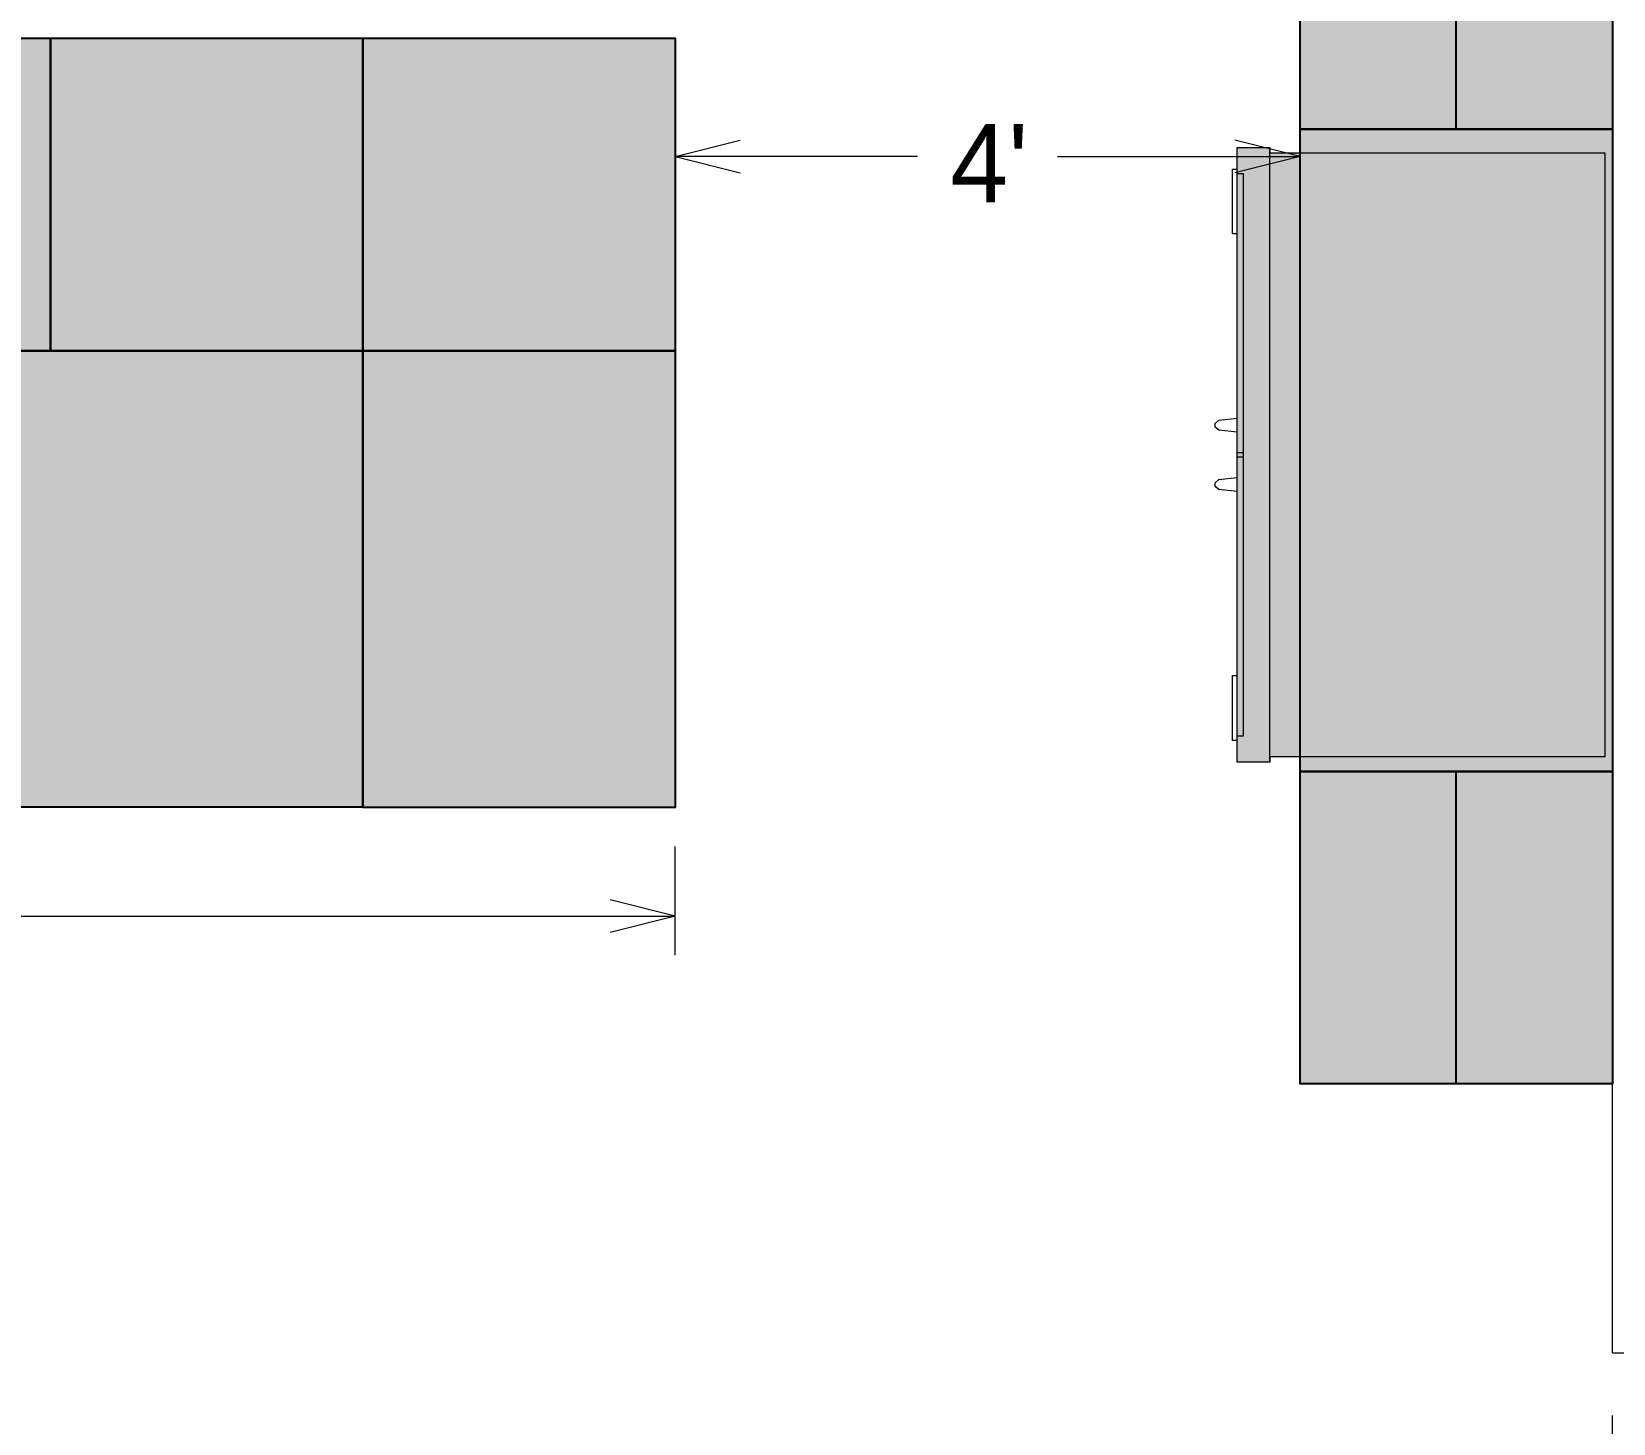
# Model space of a CAD drawing. Header units: inches. Extents: x 0.6 to 35.4, y -22.9 to 0.3.
# Drawn here: x 15.881 to 18.413, y -6.438 to -4.211 of the extents above; entities that cross this region are included whole.
import ezdxf

# ---------------------------------------------------------------- set-up
doc = ezdxf.new("R2010")
doc.units = ezdxf.units.IN
doc.header["$MEASUREMENT"] = 0
doc.linetypes.add('Dash', pattern=[0.225, 0.15, -0.075])
doc.layers.add('Layout Box Export Contents', color=7, linetype='Continuous', lineweight=0, true_color=0x000000)

# ---------------------------------------------------------------- blocks, each defined once
blk = doc.blocks.new('Large Double Refrigerator')
at = {"layer": 'Layout Box Export Contents', "color": 252, "linetype": 'Continuous', "lineweight": 0, "true_color": 0x969696, "transparency": 33554687}
for p, q in [((-29, 4.21), (-29, 29.94)), ((29.5, 4.21), (-29.5, 4.21))]:
    blk.add_line(p, q, dxfattribs=at)
blk.add_lwpolyline([(29, 29.94), (29, 4.21), (29.5, 4.21), (29.5, 1.69), (-29.5, 1.69), (-29.5, 4.21), (-29, 4.21), (-29, 29.94)], close=True, dxfattribs=at)
for points in [[(-29, 29.94), (29, 29.94), (29, 4.21)], [(-0.19, 2.19), (-0.19, 1.69), (-29.5, 1.69), (-29.5, 4.21)], [(29.5, 4.21), (29.5, 1.69), (0.18, 1.69), (0.18, 2.19)], [(-21.21, 1.69), (-21.21, 1.35), (-27.43, 1.35), (-27.43, 1.69)], [(26.98, 1.69), (26.98, 2.19), (-26.98, 2.19), (-26.98, 1.69)], [(-2.17, 1.69), (-2.35, 0.29), (-2.66, 0), (-3.01, 0), (-3.32, 0.29), (-3.51, 1.69)], [(3.52, 1.69), (3.34, 0.29), (3.03, 0), (2.68, 0), (2.37, 0.29), (2.19, 1.69)], [(27.42, 1.69), (27.42, 1.35), (21.2, 1.35), (21.2, 1.69)]]:
    blk.add_lwpolyline(points, dxfattribs=at)
at = {"layer": 'Layout Box Export Contents', "color": 7, "linetype": 'Continuous', "lineweight": 0, "true_color": 0xffffff, "transparency": 33554687}
for points in [[(-29, 29.94), (29, 29.94), (-29, 29.94), (29, 4.21)], [(-29, 29.94), (29, 4.21), (-29, 29.94), (-29, 4.21)], [(29, 4.21), (29.5, 1.69), (29, 4.21), (-29.5, 1.69)], [(-29.5, 1.69), (-29.5, 4.21), (-29.5, 1.69), (-29, 4.21)], [(29, 4.21), (-29.5, 1.69), (29, 4.21), (-29, 4.21)], [(29, 4.21), (29.5, 4.21), (29, 4.21), (29.5, 1.69)]]:
    blk.add_solid(points, dxfattribs=at)

msp = doc.modelspace()

# ---------------------------------------------------------------- linework, layer by layer
at = {"layer": 'Layout Box Export Contents', "color": 18, "linetype": 'Continuous', "lineweight": 0, "true_color": 0x000000, "transparency": 33554687}
for q in [(18.4116, -2.6172), (18.547, -6.325)]:
    msp.add_line((18.4116, -6.325), q, dxfattribs=at)
at = {"layer": 'Layout Box Export Contents', "color": 8, "linetype": 'Continuous', "lineweight": 25, "true_color": 0x808080, "transparency": 33554687}
for p, q in [((18.1616, -4.3672), (18.1616, -3.6172)), ((17.9116, -4.3672), (18.4116, -4.3672)), ((17.9116, -5.3945), (17.9116, -4.3672)), ((18.4116, -4.3672), (18.1616, -4.3672)), ((18.4116, -5.3945), (17.9116, -5.3945)), ((18.1616, -5.3945), (18.4116, -5.3945)), ((18.1616, -5.8945), (18.1616, -5.3945)), ((18.4116, -5.8945), (18.1616, -5.8945))]:
    msp.add_line(p, q, dxfattribs=at)
at = {"layer": 'Layout Box Export Contents', "color": 49, "linetype": 'Continuous', "lineweight": 25, "true_color": 0x474747, "transparency": 33554687}
for p, q in [((17.9116, -4.3672), (17.9116, -3.8672)), ((14.9741, -4.2214), (15.9116, -4.2214)), ((15.9116, -4.2214), (16.4116, -4.2214)), ((16.4116, -4.7214), (16.4116, -4.2214)), ((16.4116, -4.2214), (16.9116, -4.2214)), ((16.4116, -4.2214), (16.4116, -4.7214)), ((16.9116, -4.2214), (16.9116, -4.7214)), ((18.4116, -4.3672), (17.9116, -4.3672)), ((16.4116, -4.7214), (15.9116, -4.7214)), ((15.9116, -4.7214), (16.4116, -4.7214)), ((16.4116, -5.4521), (16.4116, -4.7214)), ((16.4116, -4.7214), (16.4116, -5.4518)), ((16.9116, -4.7214), (16.9116, -5.4521)), ((17.9116, -5.3945), (18.4116, -5.3945)), ((17.9116, -5.8945), (17.9116, -5.3945)), ((16.4116, -5.4518), (15.6616, -5.4518)), ((16.9116, -5.4521), (16.4116, -5.4521)), ((18.4116, -5.8945), (17.9116, -5.8945))]:
    msp.add_line(p, q, dxfattribs=at)
at = {"layer": 'Layout Box Export Contents', "color": 176, "linetype": 'Continuous', "lineweight": 18, "true_color": 0x000080, "transparency": 33554687}
for p, q in [((17.9116, -4.4733), (17.9116, -4.3483)), ((16.9116, -4.4108), (17.0157, -4.3847)), ((17.9116, -4.4108), (17.8074, -4.3847)), ((16.9116, -4.4108), (17.0157, -4.4368)), ((17.2995, -4.4108), (16.9116, -4.4108)), ((17.5236, -4.4108), (17.9116, -4.4108)), ((17.9116, -4.4108), (17.8074, -4.4368)), ((16.9116, -5.6886), (16.9116, -5.5146)), ((16.9116, -5.6261), (16.8074, -5.6001)), ((15.438, -5.6261), (16.9116, -5.6261)), ((16.9116, -5.6261), (16.8074, -5.6521))]:
    msp.add_line(p, q, dxfattribs=at)
at = {"layer": 'Layout Box Export Contents', "color": 251, "linetype": 'Dash', "lineweight": 18, "true_color": 0x4b4b4b, "transparency": 33554687}
msp.add_line((18.4116, -7.075), (18.4116, -6.325), dxfattribs=at)
at = {"layer": 'Layout Box Export Contents', "color": 8, "linetype": 'Continuous', "lineweight": 25, "true_color": 0x808080, "transparency": 33554687}
for points in [[(18.4116, -3.6172), (18.4116, -4.3672), (18.1616, -4.3672), (18.1616, -3.6172)], [(18.4116, -4.3672), (18.4116, -5.3945), (17.9116, -5.3945), (17.9116, -4.3672)], [(18.4116, -5.3945), (18.4116, -5.8945), (18.1616, -5.8945), (18.1616, -5.3945)]]:
    msp.add_lwpolyline(points, close=True, dxfattribs=at)
at = {"layer": 'Layout Box Export Contents', "color": 49, "linetype": 'Continuous', "lineweight": 25, "true_color": 0x474747, "transparency": 33554687}
for points in [[(18.4116, -3.8672), (18.4116, -4.3672), (17.9116, -4.3672), (17.9116, -3.8672)], [(15.9116, -4.7214), (14.9741, -4.7214), (14.9741, -4.2214), (15.9116, -4.2214)], [(16.4116, -4.7214), (15.9116, -4.7214), (15.9116, -4.2214), (16.4116, -4.2214)], [(16.9116, -4.7214), (16.4116, -4.7214), (16.4116, -4.2214), (16.9116, -4.2214)], [(15.6616, -4.7214), (16.4116, -4.7214), (16.4116, -5.4518), (15.6616, -5.4518)], [(16.4116, -4.7214), (16.9116, -4.7214), (16.9116, -5.4521), (16.4116, -5.4521)], [(18.4116, -5.3945), (18.4116, -5.8945), (17.9116, -5.8945), (17.9116, -5.3945)]]:
    msp.add_lwpolyline(points, close=True, dxfattribs=at)
at = {"layer": 'Layout Box Export Contents', "color": 7, "linetype": 'Continuous', "lineweight": 25, "true_color": 0xffffff, "transparency": 33554687}
for points in [[(18.1616, -3.6172), (18.4116, -3.6172), (18.1616, -3.6172), (18.4116, -4.3672)], [(18.4116, -4.3672), (18.1616, -4.3672), (18.4116, -4.3672), (18.1616, -3.6172)], [(18.4116, -5.8945), (18.1616, -5.8945), (18.4116, -5.8945), (18.4116, -5.3945)], [(18.4116, -5.3945), (18.1616, -5.8945), (18.4116, -5.3945), (18.1616, -5.3945)]]:
    msp.add_solid(points, dxfattribs=at)
at = {"layer": 'Layout Box Export Contents', "color": 254, "linetype": 'Continuous', "lineweight": 25, "true_color": 0xe9e3e2, "transparency": 33554623}
for points in [[(17.9116, -3.8672), (18.4116, -3.8672), (17.9116, -3.8672), (18.4116, -4.3672)], [(17.9116, -3.8672), (18.4116, -4.3672), (17.9116, -3.8672), (17.9116, -4.3672)], [(15.9116, -4.2214), (15.9116, -4.7214), (15.9116, -4.2214), (14.9741, -4.7214)], [(15.9116, -4.2214), (14.9741, -4.7214), (15.9116, -4.2214), (14.9741, -4.2214)], [(16.4116, -4.2214), (16.4116, -4.7214), (16.4116, -4.2214), (15.9116, -4.7214)], [(16.4116, -4.2214), (15.9116, -4.7214), (16.4116, -4.2214), (15.9116, -4.2214)], [(16.9116, -4.2214), (16.9116, -4.7214), (16.9116, -4.2214), (16.4116, -4.7214)], [(16.9116, -4.2214), (16.4116, -4.7214), (16.9116, -4.2214), (16.4116, -4.2214)], [(15.6616, -5.4518), (15.6616, -4.7214), (15.6616, -5.4518), (16.4116, -4.7214)], [(16.4116, -4.7214), (16.4116, -5.4518), (16.4116, -4.7214), (15.6616, -5.4518)], [(16.4116, -5.4521), (16.4116, -4.7214), (16.4116, -5.4521), (16.9116, -4.7214)], [(16.9116, -4.7214), (16.9116, -5.4521), (16.9116, -4.7214), (16.4116, -5.4521)], [(17.9116, -5.3945), (18.4116, -5.3945), (17.9116, -5.3945), (18.4116, -5.8945)], [(18.4116, -5.8945), (17.9116, -5.8945), (18.4116, -5.8945), (17.9116, -5.3945)]]:
    msp.add_solid(points, dxfattribs=at)
at = {"layer": 'Layout Box Export Contents', "color": 7, "linetype": 'Continuous', "lineweight": 25, "true_color": 0xfcfaed, "transparency": 33554687}
for points in [[(17.9116, -4.3672), (18.4116, -4.3672), (17.9116, -4.3672), (18.4116, -5.3945)], [(18.4116, -5.3945), (17.9116, -5.3945), (18.4116, -5.3945), (17.9116, -4.3672)]]:
    msp.add_solid(points, dxfattribs=at)

# ---------------------------------------------------------------- block references
at = {"layer": 'Layout Box Export Contents', "linetype": 'Continuous', "lineweight": 0, "transparency": 33554687, "xscale": 0.01666666691501935, "yscale": 0.0208333320915699, "rotation": 270}
msp.add_blockref('Large Double Refrigerator', (17.7756, -4.888), dxfattribs=at)

# ---------------------------------------------------------------- texts
at = {"layer": 'Layout Box Export Contents', "color": 176, "linetype": 'Continuous', "lineweight": 18, "true_color": 0x000080, "transparency": 33554687, "insert": (17.3516, -4.4839), "char_height": 0.125, "width": 0.13875, "attachment_point": 7}
msp.add_mtext("\\fChief Blueprint|b0|i0|c0|p0;4'", dxfattribs=at)

doc.saveas('drawing.dxf')
